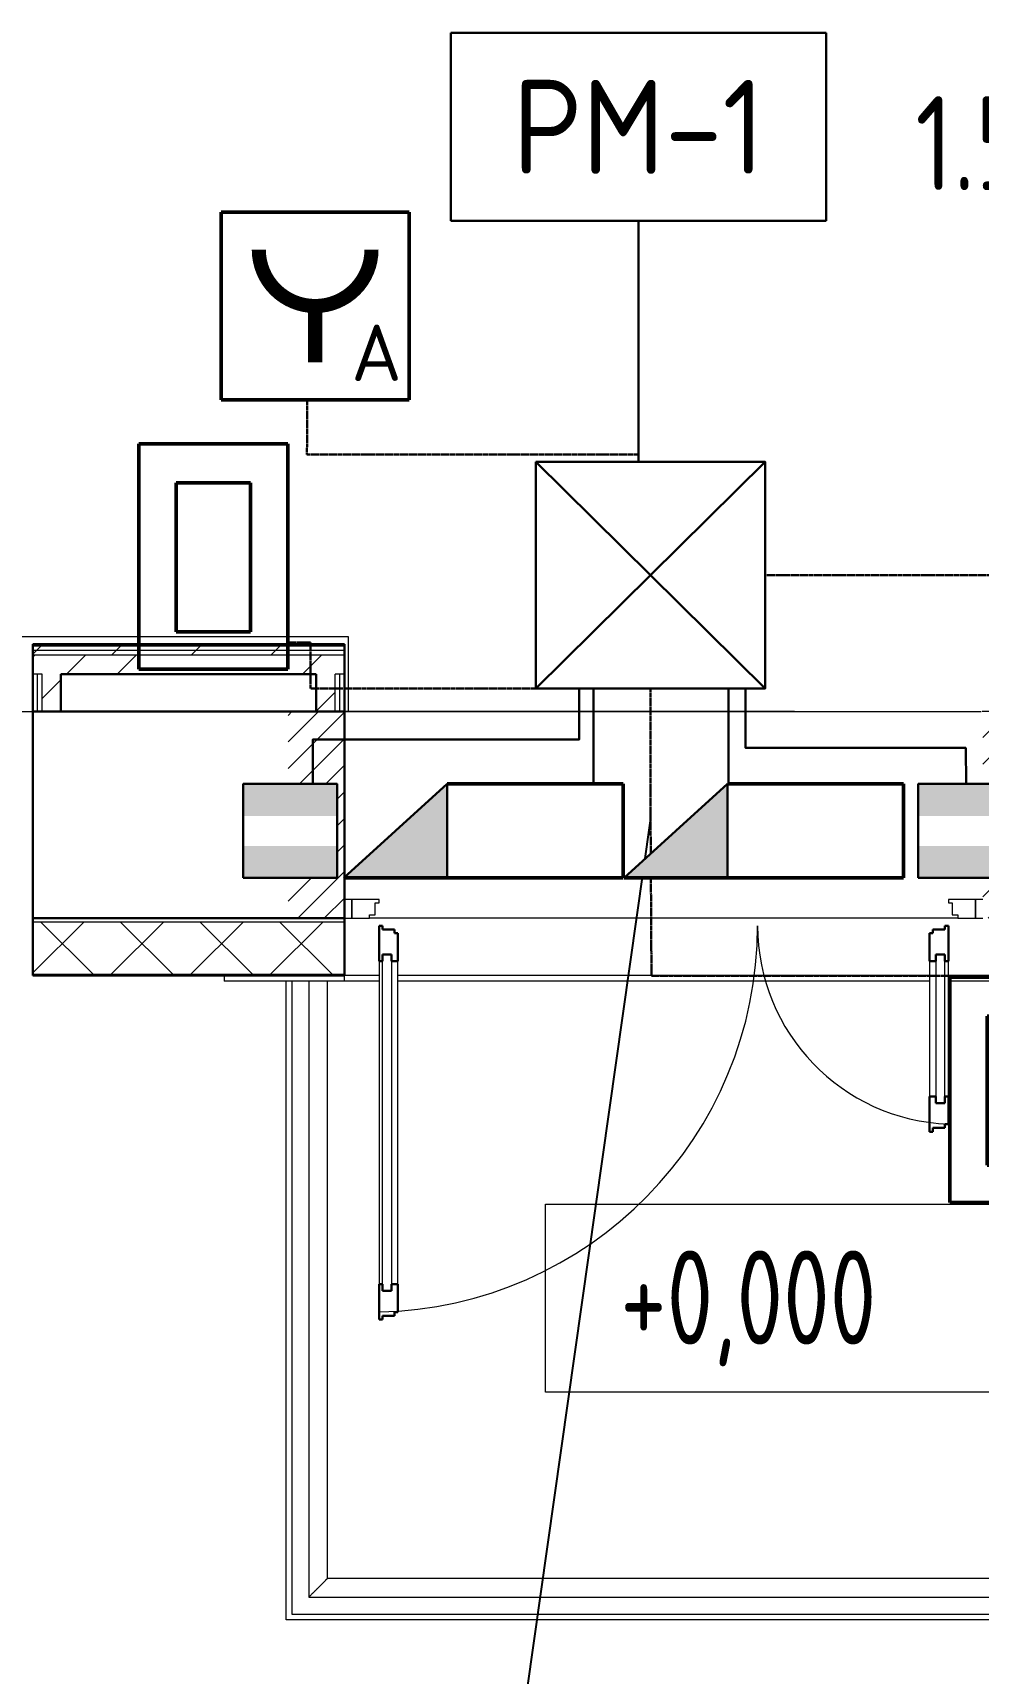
# Model space of a CAD drawing. Header units: millimetres. Extents: x -325553 to 627452, y -28539 to 738858.
# Drawn here: x -49595 to -47078, y 183155 to 187521 of the extents above; entities that cross this region are included whole.
import ezdxf
from ezdxf.enums import TextEntityAlignment as Align

# ---------------------------------------------------------------- set-up
doc = ezdxf.new("R2010")
doc.units = ezdxf.units.MM
doc.set_wipeout_variables(frame=1)
for name, pattern in [('ADSK_Линия сетки', [25, 20, -2.5, 0, -2.5]), ('ADSK_Штриховая_ш2 п1_5', [4.5, 3, -1.5]), ('штриховаяX2', [1.5, 1, -0.5])]:
    doc.linetypes.add(name, pattern=pattern)
doc.layers.add('000_доп.МДУ', color=7, linetype='Continuous')
for name, color, linetype, lineweight in [('RC-Извещатели_охранные', 5, 'Continuous', 30), ('RC-Линии_связи-Адресные', 5, 'Continuous', 30), ('RC-Прочее_оборудование', 5, 'Continuous', 30), ('Аннотация', 7, 'Continuous', 18), ('Двери', 252, 'Continuous', 9), ('Лестницы', 252, 'Continuous', 9), ('Ограждение', 252, 'Continuous', 9), ('Оси', 252, 'Continuous', 9), ('Отметки', 7, 'Continuous', 9), ('СКУД', 1, 'Continuous', 30), ('Стены внутренние', 7, 'Continuous', 18), ('Стены наружные', 7, 'Continuous', 18), ('Стены штриховка', 7, 'Continuous', 9)]:
    doc.layers.add(name, color=color, linetype=linetype, lineweight=lineweight)
doc.layers.add('Двери открывание', color=7, linetype='Continuous', lineweight=9, true_color=0xc0c0c0)
doc.styles.add('GOST Common_3', font='', dxfattribs={"height": 3.5})
doc.styles.add('ISOCPEUR', font='isocpeur.ttf', dxfattribs={"width": 0.9, "height": 350})
doc.styles.add('RubezhCAD', font='', dxfattribs={"oblique": 10})
doc.styles.get("Standard").update_dxf_attribs({"font": ''})
doc.styles.get('GOST Common_3').set_extended_font_data('GOST 2.304 type A')
doc.styles.get('RubezhCAD').set_extended_font_data('GOST type A')
doc.styles.get('Standard').set_extended_font_data('GOST type B')

# ---------------------------------------------------------------- blocks, each defined once
blk = doc.blocks.new('1 этаж')
at = {"layer": 'Двери', "lineweight": 18, "true_color": 0x636466}
h = blk.add_hatch(dxfattribs=at)
h.set_pattern_fill('FP_2', color=251, angle=180, style=0, pattern_type=2)
h.set_pattern_definition([(225, (-48530.8, 15181.27), (35.3553, -35.3553), [])])
h.paths.add_polyline_path([(-47805.8, 14906.3), (-47655.8, 14906.3), (-47655.8, 15456.3), (-47805.8, 15456.3), (-47805.8, 15088.3)])
h.paths.add_polyline_path([(-49505.8, 14906.3), (-49505.8, 15456.3), (-49655.8, 15456.3), (-49655.8, 14906.3), (-49546.1, 14906.3)])
at = {"layer": 'Аннотация', "color": 251, "lineweight": 20, "true_color": 0x636466}
for p, q in [((-48970.3, 13645.3), (-48970.3, 14145.3)), ((-48970.3, 14145.3), (-47670.3, 14145.3)), ((-47670.3, 13645.3), (-48970.3, 13645.3))]:
    blk.add_line(p, q, dxfattribs=at)
at = {"layer": 'Двери', "color": 251, "linetype": 'ADSK_Штриховая_ш2 п1_5', "true_color": 0x636466}
for p, q in [((-49505.8, 15456.3), (-49655.8, 15456.3)), ((-49505.8, 14906.3), (-49505.8, 15456.3)), ((-49655.8, 14906.3), (-49505.8, 14906.3))]:
    blk.add_line(p, q, dxfattribs=at)
at = {"layer": 'Двери', "color": 251, "true_color": 0x636466}
for p, q in [((-49505.8, 14956.3), (-49505.8, 14906.3)), ((-49485.8, 14956.3), (-49505.8, 14956.3)), ((-49485.8, 14906.3), (-49485.8, 14956.3)), ((-49413.8, 14956.3), (-49485.8, 14956.3)), ((-49485.8, 14956.3), (-49485.8, 14906.3)), ((-49423.8, 14915.3), (-49423.8, 14947.3)), ((-49423.8, 14947.3), (-49413.8, 14947.3)), ((-49413.8, 14947.3), (-49413.8, 14956.3)), ((-47825.8, 14956.3), (-47897.8, 14956.3)), ((-47897.8, 14956.3), (-47897.8, 14947.3)), ((-47897.8, 14947.3), (-47887.8, 14947.3)), ((-47887.8, 14947.3), (-47887.8, 14915.3)), ((-47805.8, 14956.3), (-47825.8, 14956.3)), ((-47825.8, 14956.3), (-47825.8, 14906.3)), ((-47825.8, 14906.3), (-47825.8, 14956.3)), ((-49505.8, 14906.3), (-49485.8, 14906.3)), ((-49485.8, 14906.3), (-49438.8, 14906.3)), ((-49438.8, 14906.3), (-49438.8, 14915.3)), ((-49438.8, 14915.3), (-49423.8, 14915.3)), ((-47887.8, 14915.3), (-47872.8, 14915.3)), ((-47872.8, 14915.3), (-47872.8, 14906.3)), ((-47872.8, 14906.3), (-47825.8, 14906.3)), ((-47825.8, 14906.3), (-47805.8, 14906.3)), ((-49404.8, 14810.3), (-49380.8, 14810.3)), ((-49404.8, 13914.3), (-49404.8, 14810.3)), ((-49380.8, 14810.3), (-49380.8, 13914.3)), ((-47930.8, 14810.3), (-47930.8, 14414.3)), ((-47906.8, 14810.3), (-47930.8, 14810.3)), ((-47906.8, 14414.3), (-47906.8, 14810.3)), ((-49413.8, 14792.3), (-49413.8, 13932.3)), ((-49363.8, 13932.3), (-49363.8, 14792.3)), ((-47947.8, 14792.3), (-47947.8, 14432.3)), ((-47897.8, 14432.3), (-47897.8, 14792.3)), ((-47930.8, 14414.3), (-47906.8, 14414.3)), ((-49380.8, 13914.3), (-49404.8, 13914.3))]:
    blk.add_line(p, q, dxfattribs=at)
at = {"layer": 'Двери', "color": 251, "lineweight": 30, "true_color": 0x636466}
for p, q in [((-49404.8, 14886.3), (-49413.8, 14886.3)), ((-49413.8, 14886.3), (-49413.8, 14792.3)), ((-49404.8, 14876.3), (-49404.8, 14886.3)), ((-49372.8, 14876.3), (-49404.8, 14876.3)), ((-49372.8, 14866.3), (-49372.8, 14876.3)), ((-49363.8, 14866.3), (-49372.8, 14866.3)), ((-49363.8, 14792.3), (-49363.8, 14866.3)), ((-47938.8, 14866.3), (-47947.8, 14866.3)), ((-47947.8, 14866.3), (-47947.8, 14792.3)), ((-47938.8, 14876.3), (-47938.8, 14866.3)), ((-47906.8, 14876.3), (-47938.8, 14876.3)), ((-47897.8, 14886.3), (-47906.8, 14886.3)), ((-47906.8, 14886.3), (-47906.8, 14876.3)), ((-47897.8, 14792.3), (-47897.8, 14886.3)), ((-49404.8, 14810.3), (-49404.8, 14792.3)), ((-49380.8, 14810.3), (-49404.8, 14810.3)), ((-49380.8, 14792.3), (-49380.8, 14810.3)), ((-47930.8, 14792.3), (-47930.8, 14810.3)), ((-47930.8, 14810.3), (-47906.8, 14810.3)), ((-47906.8, 14810.3), (-47906.8, 14792.3)), ((-49404.8, 14792.3), (-49413.8, 14792.3)), ((-49363.8, 14792.3), (-49380.8, 14792.3)), ((-47947.8, 14792.3), (-47930.8, 14792.3)), ((-47906.8, 14792.3), (-47897.8, 14792.3)), ((-47947.8, 14432.3), (-47947.8, 14338.3)), ((-47947.8, 14432.3), (-47930.8, 14432.3)), ((-47930.8, 14432.3), (-47930.8, 14414.3)), ((-47930.8, 14414.3), (-47906.8, 14414.3)), ((-47906.8, 14432.3), (-47897.8, 14432.3)), ((-47906.8, 14414.3), (-47906.8, 14432.3)), ((-47897.8, 14358.3), (-47897.8, 14432.3)), ((-47947.8, 14338.3), (-47938.8, 14338.3)), ((-47938.8, 14338.3), (-47938.8, 14348.3)), ((-47938.8, 14348.3), (-47906.8, 14348.3)), ((-47906.8, 14348.3), (-47906.8, 14358.3)), ((-47906.8, 14358.3), (-47897.8, 14358.3)), ((-49413.8, 13932.3), (-49413.8, 13838.3)), ((-49404.8, 13932.3), (-49413.8, 13932.3)), ((-49404.8, 13914.3), (-49404.8, 13932.3)), ((-49380.8, 13932.3), (-49380.8, 13914.3)), ((-49363.8, 13932.3), (-49380.8, 13932.3)), ((-49363.8, 13858.3), (-49363.8, 13932.3)), ((-49380.8, 13914.3), (-49404.8, 13914.3)), ((-49404.8, 13838.3), (-49404.8, 13848.3)), ((-49404.8, 13848.3), (-49372.8, 13848.3)), ((-49372.8, 13848.3), (-49372.8, 13858.3)), ((-49372.8, 13858.3), (-49363.8, 13858.3)), ((-49413.8, 13838.3), (-49404.8, 13838.3))]:
    blk.add_line(p, q, dxfattribs=at)
at = {"layer": 'Двери открывание', "color": 251, "true_color": 0x636466}
for centre, radius, start, end in [((-49433.8, 14886.3), 1028, 271.1148, 0), ((-47877.8, 14886.3), 528, 180, 267.8292)]:
    blk.add_arc(centre, radius, start, end, dxfattribs=at)
at = {"layer": 'Лестницы', "color": 251, "true_color": 0x636466}
for p, q in [((-47872.8, 14906.3), (-49438.8, 14906.3)), ((-49645.8, 14739.3), (-49645.8, 13054.3)), ((-49645.8, 13054.3), (-47115.8, 13054.3))]:
    blk.add_line(p, q, dxfattribs=at)
at = {"layer": 'Ограждение', "color": 251, "true_color": 0x636466}
for p, q in [((-52920.8, 15656.3), (-49495.8, 15656.3)), ((-49495.8, 15656.3), (-49495.8, 15456.3)), ((-52085.8, 15456.3), (-50335.8, 15456.3)), ((-49505.8, 15456.3), (-49495.8, 15456.3)), ((-49600.8, 14739.3), (-49600.8, 13099.3)), ((-49550.8, 14739.3), (-49600.8, 14739.3)), ((-49550.8, 13149.3), (-49550.8, 14739.3)), ((-47115.8, 13149.3), (-49550.8, 13149.3)), ((-49600.8, 13099.3), (-47115.8, 13099.3))]:
    blk.add_line(p, q, dxfattribs=at)
blk.add_open_spline([(-49550.8, 13149.3), (-49550.8, 13149.3), (-49551.2, 13148.8), (-49552.6, 13147.4), (-49554.1, 13146), (-49555.6, 13144.5), (-49557, 13143.1), (-49558.5, 13141.6), (-49560.5, 13139.5), (-49562.8, 13137.3), (-49564.7, 13135.3), (-49566.2, 13133.8), (-49567.8, 13132.3), (-49569.3, 13130.7), (-49570.9, 13129.1), (-49572.5, 13127.5), (-49574.2, 13125.9), (-49575.8, 13124.3), (-49577.4, 13122.6), (-49579.1, 13121), (-49580.7, 13119.4), (-49582.3, 13117.8), (-49583.8, 13116.2), (-49585.4, 13114.7), (-49586.9, 13113.2), (-49588.3, 13111.8), (-49589.7, 13110.4), (-49591.5, 13108.6), (-49593.1, 13107), (-49594.6, 13105.5), (-49596, 13104.1), (-49597.5, 13102.6), (-49599, 13101.1), (-49600.4, 13099.7), (-49600.8, 13099.3), (-49600.8, 13099.3)], degree=3, knots=[0, 0, 0, 0, 0.083333, 0.125, 0.166667, 0.208333, 0.229167, 0.25, 0.291667, 0.333333, 0.354167, 0.375, 0.395833, 0.416667, 0.4375, 0.458333, 0.479167, 0.5, 0.520833, 0.541667, 0.5625, 0.583333, 0.604167, 0.625, 0.645833, 0.666667, 0.6875, 0.708333, 0.75, 0.770833, 0.791667, 0.833333, 0.875, 0.916667, 1, 1, 1, 1], dxfattribs=at)
at = {"layer": 'Оси', "color": 251, "linetype": 'ADSK_Линия сетки', "ltscale": 100, "true_color": 0x636466}
blk.add_line((-805.8, 15456.3), (-72528.1, 15456.3), dxfattribs=at)
at = {"layer": 'Стены внутренние', "color": 251, "lineweight": 30, "true_color": 0x636466}
for p, q in [((-50335.8, 15456.3), (-50335.8, 14906.3)), ((-49580.8, 15456.3), (-50260.8, 15456.3)), ((-49505.8, 14906.3), (-49505.8, 15456.3)), ((-50335.8, 14906.3), (-49505.8, 14906.3)), ((-50335.8, 14896.3), (-50335.8, 14754.3)), ((-49505.8, 14754.3), (-49505.8, 14896.3)), ((-50335.8, 14754.3), (-49505.8, 14754.3))]:
    blk.add_line(p, q, dxfattribs=at)
at = {"layer": 'Стены внутренние', "color": 251, "true_color": 0x636466}
for p, q in [((-49495.8, 15456.3), (-47810.8, 15456.3)), ((-47872.8, 14906.3), (-49438.8, 14906.3)), ((-49413.8, 14754.3), (-49505.8, 14754.3)), ((-47947.8, 14754.3), (-49363.8, 14754.3)), ((-47805.8, 14754.3), (-47897.8, 14754.3))]:
    blk.add_line(p, q, dxfattribs=at)
at = {"layer": 'Стены внутренние', "color": 251, "linetype": 'Continuous', "lineweight": 9, "true_color": 0x636466}
for p, q in [((-50333.8, 14889.5), (-50335.8, 14893)), ((-50333.8, 14762.5), (-50200, 14896.3)), ((-50174.2, 14756.3), (-50314.2, 14896.3)), ((-50127.9, 14756.3), (-49987.9, 14896.3)), ((-49962.1, 14756.3), (-50102.1, 14896.3)), ((-49915.8, 14756.3), (-49775.8, 14896.3)), ((-49749.9, 14756.3), (-49889.9, 14896.3)), ((-49703.6, 14756.3), (-49563.6, 14896.3)), ((-49537.8, 14756.3), (-49677.8, 14896.3)), ((-50230.3, 14756.3), (-50230.3, 14756.2))]:
    blk.add_line(p, q, dxfattribs=at)
at = {"layer": 'Стены наружные', "color": 251, "lineweight": 30, "true_color": 0x636466}
for p, q in [((-49505.8, 15636.3), (-50335.8, 15636.3)), ((-50335.8, 15636.3), (-50335.8, 15456.3)), ((-49505.8, 15456.3), (-49505.8, 15636.3)), ((-50260.8, 15556.3), (-49580.8, 15556.3)), ((-50260.8, 15456.3), (-50260.8, 15556.3)), ((-49580.8, 15556.3), (-49580.8, 15456.3)), ((-50335.8, 15456.3), (-50260.8, 15456.3)), ((-49580.8, 15456.3), (-49505.8, 15456.3)), ((-50335.8, 14906.3), (-50335.8, 14896.3)), ((-49505.8, 14896.3), (-49505.8, 14906.3))]:
    blk.add_line(p, q, dxfattribs=at)
at = {"layer": 'Стены наружные', "color": 251, "linetype": 'Continuous', "lineweight": 9, "true_color": 0x636466}
for p, q in [((-50326, 15618.8), (-50313.5, 15631.3)), ((-50113.9, 15618.8), (-50101.4, 15631.3)), ((-50101.4, 15631.3), (-50096.4, 15636.3)), ((-49901.8, 15618.8), (-49889.3, 15631.3)), ((-49689.7, 15618.8), (-49677.2, 15631.3)), ((-49677.2, 15631.3), (-49672.2, 15636.3)), ((-50335.8, 15609), (-50326, 15618.8)), ((-50335.8, 15601.1), (-50330.7, 15606.3)), ((-50245.7, 15556.3), (-50195.7, 15606.3)), ((-50126.4, 15606.3), (-50113.9, 15618.8)), ((-50110.8, 15556.3), (-50060.8, 15606.3)), ((-49914.3, 15606.3), (-49901.8, 15618.8)), ((-49702.2, 15606.3), (-49689.7, 15618.8)), ((-49617.3, 15556.3), (-49567.3, 15606.3)), ((-50310.8, 15491.2), (-50260.8, 15541.2)), ((-49580.8, 15457.9), (-49530.8, 15507.9))]:
    blk.add_line(p, q, dxfattribs=at)
at = {"layer": 'Стены наружные', "color": 251, "true_color": 0x636466}
for p, q in [((-49825.8, 14754.3), (-49825.8, 14739.3)), ((-49600.8, 14739.3), (-49825.8, 14739.3)), ((-49660.8, 13039.3), (-49660.8, 14739.3)), ((-49645.8, 14739.3), (-49645.8, 13054.3)), ((-49413.8, 14739.3), (-49550.8, 14739.3)), ((-49505.8, 14739.3), (-49505.8, 14754.3)), ((-47947.8, 14739.3), (-49363.8, 14739.3)), ((-47115.8, 14739.3), (-47897.8, 14739.3)), ((-45615.8, 13039.3), (-49660.8, 13039.3)), ((-49645.8, 13054.3), (-45615.8, 13054.3))]:
    blk.add_line(p, q, dxfattribs=at)
at = {"layer": 'Стены штриховка', "color": 251, "true_color": 0x636466}
for p, q in [((-50335.8, 15631.3), (-49505.8, 15631.3)), ((-49505.8, 15618.8), (-50335.8, 15618.8)), ((-49505.8, 15606.3), (-50335.8, 15606.3)), ((-50310.8, 15556.3), (-50335.8, 15556.3)), ((-50323.3, 15456.3), (-50323.3, 15556.3)), ((-50310.8, 15456.3), (-50310.8, 15556.3)), ((-49530.8, 15456.3), (-49530.8, 15556.3)), ((-49505.8, 15556.3), (-49530.8, 15556.3)), ((-49518.3, 15456.3), (-49518.3, 15556.3)), ((-49505.8, 14896.3), (-50335.8, 14896.3)), ((-50333.8, 14756.3), (-50333.8, 14896.3)), ((-49507.8, 14896.3), (-49507.8, 14756.3)), ((-49507.8, 14756.3), (-50333.8, 14756.3))]:
    blk.add_line(p, q, dxfattribs=at)
at = {"layer": 'Отметки', "color": 251, "true_color": 0x636466, "style": 'GOST Common_3', "width": 0.9}
blk.add_text('+0,000', height=250, dxfattribs=at).set_placement((-48771.4, 13772))
blk = doc.blocks.new('*U1254')
blk.add_wipeout([(-509.8, -125), (-234.3, 125), (234.2, 125), (234.2, -125)]).dxf.layer = 'СКУД'
at = {"layer": 'СКУД'}
h = blk.add_hatch(color=256, dxfattribs=at)
h.dxf.hatch_style = 1
h.set_gradient(color1=(255, 0, 0), color2=(255, 0, 0), tint=1)
h.paths.add_polyline_path([(-509.8, -125), (-234.3, -125), (-234.3, 125)])
at = {"layer": 'СКУД', "lineweight": 50}
for p, q in [((234.2, 125), (-234.3, 125)), ((-509.8, -125), (234.2, -125))]:
    blk.add_line(p, q, dxfattribs=at)
at = {"layer": 'СКУД'}
blk.add_line((234.2, -125), (234.2, 125), dxfattribs=at)
for points in [[(-509.8, -125), (-234.3, 125)], [(-234.3, 125), (-234.3, -125)]]:
    blk.add_lwpolyline(points, dxfattribs=at)
at = {"layer": 'СКУД', "lineweight": 50}
blk.add_lwpolyline([(234.2, -125), (234.2, 125)], dxfattribs=at)
blk = doc.blocks.new('*U1255')
blk.add_wipeout([(-509.8, -125), (-234.3, 125), (234.2, 125), (234.2, -125)]).dxf.layer = 'СКУД'
at = {"layer": 'СКУД'}
h = blk.add_hatch(color=256, dxfattribs=at)
h.dxf.hatch_style = 1
h.set_gradient(color1=(255, 0, 0), color2=(255, 0, 0), tint=1)
h.paths.add_polyline_path([(-509.8, -125), (-234.3, -125), (-234.3, 125)])
at = {"layer": 'СКУД', "lineweight": 50}
for p, q in [((234.2, 125), (-234.3, 125)), ((-509.8, -125), (234.2, -125))]:
    blk.add_line(p, q, dxfattribs=at)
at = {"layer": 'СКУД'}
blk.add_line((234.2, -125), (234.2, 125), dxfattribs=at)
for points in [[(-509.8, -125), (-234.3, 125)], [(-234.3, 125), (-234.3, -125)]]:
    blk.add_lwpolyline(points, dxfattribs=at)
at = {"layer": 'СКУД', "lineweight": 50}
blk.add_lwpolyline([(234.2, -125), (234.2, 125)], dxfattribs=at)
blk = doc.blocks.new('RC-UGO-IOM-01')
at = {"layer": 'RC-Извещатели_охранные'}
blk.add_point((0, 0), dxfattribs=at)
blk.add_attdef('PSTN', text='', height=2.5, dxfattribs=at).set_placement((0.977, 2.603), align=Align.BOTTOM_LEFT)
blk.add_wipeout([(2.5, -2.5), (2.5, 2.5), (-2.5, 2.5), (-2.5, -2.5)]).dxf.layer = 'RC-Извещатели_охранные'
blk.add_wipeout([(-2.5, -2.5), (-2.5, 2.5), (2.5, 2.5), (2.5, -2.5)]).dxf.layer = 'RC-Извещатели_охранные'
h = blk.add_hatch(color=256, dxfattribs=at)
h.dxf.hatch_style = 1
h.paths.add_polyline_path([(2.5, 0.8), (2.5, 2.506), (-2.5, 2.499), (-2.5, 0.8)])
h = blk.add_hatch(color=256, dxfattribs=at)
h.dxf.hatch_style = 1
h.paths.add_polyline_path([(2.5, -2.5), (2.5, -0.794), (-2.5, -0.801), (-2.5, -2.5)])
blk.add_lwpolyline([(-2.5, -2.5), (2.5, -2.5), (2.5, 2.5), (-2.5, 2.5)], close=True, dxfattribs=at)
blk = doc.blocks.new('УДП 513-10 исп. 01 АР')
at = {"color": 6, "lineweight": 50}
blk.add_wipeout([(-250, 250), (250, 250), (250, -250), (-250, -250)], dxfattribs=at).dxf.layer = 'СКУД'
at = {"layer": 'СКУД', "color": 6, "lineweight": 50, "ltscale": 30}
for p, q in [((-250, -250), (-250, 250)), ((-250, 250), (250, 250)), ((250, 250), (250, -250)), ((250, -250), (-250, -250))]:
    blk.add_line(p, q, dxfattribs=at)
at = {"layer": 'СКУД', "color": 6, "linetype": 'Continuous', "lineweight": 50, "ltscale": 30, "const_width": 37.5}
blk.add_lwpolyline([(-150, 150, 1), (150, 150, 1)], format="xyb", dxfattribs=at)
blk.add_lwpolyline([(0, 0), (0, -150)], dxfattribs=at)
at = {"layer": 'СКУД', "color": 6, "lineweight": 50, "style": 'ISOCPEUR'}
blk.add_text('А', height=150, dxfattribs=at).set_placement((96, -199.3))
blk = doc.blocks.new('РМ1')
at = {"layer": 'RC-Прочее_оборудование'}
blk.add_point((0, 0), dxfattribs=at)
blk.add_attdef('PSTN', text='', height=2.5, dxfattribs=at).set_placement((5.721, 2.541), align=Align.BOTTOM_CENTER)
blk.add_wipeout([(4.999, 2.501), (4.999, -2.501), (-4.999, -2.501), (-4.999, 2.501)]).dxf.layer = 'RC-Прочее_оборудование'
blk.add_wipeout([(-4.999, -2.501), (-4.999, 2.501), (4.999, 2.501), (4.999, -2.501)]).dxf.layer = 'RC-Прочее_оборудование'
for p, q in [((-4.999, 2.501), (4.999, 2.501)), ((-4.999, -2.501), (-4.999, 2.501)), ((-4.999, 2.501), (-4.999, 2.501)), ((4.999, 2.501), (4.999, -2.501)), ((4.999, -2.501), (-4.999, -2.501))]:
    blk.add_line(p, q, dxfattribs=at)
at = {"layer": 'RC-Прочее_оборудование', "ltscale": 100, "style": 'ISOCPEUR', "width": 0.9}
blk.add_text('РМ-1', height=2.5, dxfattribs=at).set_placement((0.001, -0.001), align=Align.MIDDLE)
blk = doc.blocks.new('считыватель')
at = {"layer": 'СКУД', "linetype": 'ByBlock', "lineweight": 50, "ltscale": 100}
for p, q in [((-165.4, -250), (-165.4, 250)), ((165.4, 250), (-165.4, 250)), ((165.4, 250), (165.4, -250)), ((-82.7, 163.4), (82.7, 163.4)), ((-82.7, -167.3), (-82.7, 163.4)), ((82.7, 163.4), (82.7, -167.3)), ((82.7, -167.3), (-82.7, -167.3)), ((165.4, -250), (-165.4, -250))]:
    blk.add_line(p, q, dxfattribs=at)

msp = doc.modelspace()

# ---------------------------------------------------------------- linework, layer by layer
at = {"color": 1, "lineweight": 30}
msp.add_lwpolyline([(-47982.3, 187020.9), (-47982.3, 186378.8)], dxfattribs=at)
at = {"color": 7, "lineweight": 30}
msp.add_lwpolyline([(-48255.5, 186378.8), (-47644.9, 186378.8), (-47644.9, 185775.9), (-48255.5, 185775.9)], close=True, dxfattribs=at)
for points in [[(-48255.5, 185775.9), (-47644.9, 186378.8)], [(-48255.5, 186378.8), (-47644.9, 185775.9)]]:
    msp.add_lwpolyline(points, dxfattribs=at)
at = {"color": 6, "lineweight": 30}
for points in [[(-48140, 185775.3), (-48140, 185640.4), (-48849.2, 185640.4), (-48849.2, 185521.7)], [(-48101.9, 185775.3), (-48101.9, 185521.7)], [(-47742.8, 185775.3), (-47742.8, 185521.7)], [(-47696.9, 185775.3), (-47696.9, 185617.6), (-47110.9, 185617.6), (-47109.8, 185521.7)]]:
    msp.add_lwpolyline(points, dxfattribs=at)
at = {"color": 7}
msp.add_lwpolyline([(-48553.2, 181177.8), (-47950.1, 185423.3)], dxfattribs=at)
at = {"layer": 'RC-Линии_связи-Адресные', "color": 3, "linetype": 'штриховаяX2', "ltscale": 2}
msp.add_line((-35623.9, 186077.3), (-47644.9, 186077.3), dxfattribs=at)
at = {"layer": 'RC-Линии_связи-Адресные', "color": 92, "linetype": 'штриховаяX2', "ltscale": 2}
msp.add_lwpolyline([(-48864.2, 186544.5), (-48865.1, 186398.7), (-47982.3, 186398.7)], dxfattribs=at)
at = {"layer": 'RC-Линии_связи-Адресные', "color": 4, "linetype": 'штриховаяX2', "ltscale": 2}
for points in [[(-47950.2, 185532.6), (-47950.2, 185775.9), (-48855.3, 185775.9), (-48855.3, 185898.4), (-48916, 185898.4)], [(-47950.7, 185532.4), (-47947.7, 185011), (-46944.1, 185011.2)]]:
    msp.add_lwpolyline(points, dxfattribs=at)

# ---------------------------------------------------------------- block references
at = {"layer": '000_доп.МДУ', "color": 7, "lineweight": 0}
msp.add_blockref('1 этаж', (740.6, 170258), dxfattribs=at)
at = {"layer": 'СКУД', "xscale": 1.2, "yscale": 1.2, "zscale": 1.2}
for p in [(-49114.4, 186127.4), (-46954.3, 184707.6)]:
    msp.add_blockref('считыватель', p, dxfattribs=at)

# ---------------------------------------------------------------- next in the draw order: block references
ref = msp.add_blockref('РМ1', (-47982.3, 187271), dxfattribs=dict(xscale=100, yscale=100, zscale=100))
ref.add_attrib('PSTN', '1.5.2.60', dxfattribs={"layer": 'RC-Прочее_оборудование', "color": 0, "height": 250, "style": 'RubezhCAD'}).set_placement((-46821.6, 187352.4), align=Align.TOP_CENTER)
at = {"layer": 'RC-Извещатели_охранные', "color": 1, "ltscale": 0.01, "xscale": 50, "yscale": 50, "zscale": 50}
for p in [(-48909.9, 185396.7), (-47112.2, 185396.7)]:
    msp.add_blockref('RC-UGO-IOM-01', p, dxfattribs=at)
at = {"layer": 'СКУД'}
msp.add_blockref('УДП 513-10 исп. 01 АР', (-48843.3, 186793.9), dxfattribs=at)

# ---------------------------------------------------------------- next in the draw order: block references
msp.add_blockref('*U1254', (-48257.2, 185396.7), dxfattribs=at)

# ---------------------------------------------------------------- next in the draw order: block references
msp.add_blockref('*U1255', (-47511, 185396.7), dxfattribs=at)

doc.saveas('drawing.dxf')
